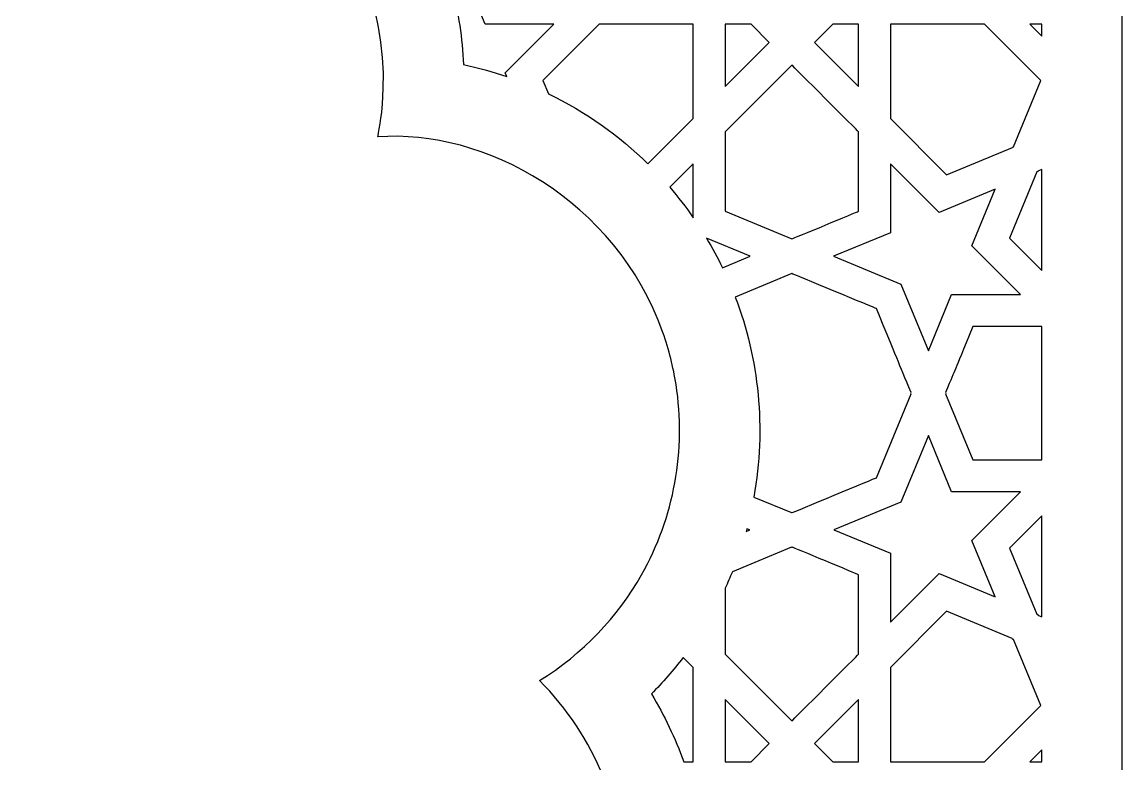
# Model space of a CAD drawing. Header units: millimetres. Extents: x -140 to 140, y -101 to 100.
# Drawn here: x 70.1 to 140, y -45.2 to 2 of the extents above; entities that cross this region are included whole.
import ezdxf

# ---------------------------------------------------------------- set-up
doc = ezdxf.new("R2010")
doc.units = ezdxf.units.MM
doc.header["$MEASUREMENT"] = 0
doc.layers.add('layer 1', color=7, linetype='Continuous')

msp = doc.modelspace()

# ---------------------------------------------------------------- linework, layer by layer
at = {"layer": 'layer 1', "color": 250}
for points, knots in [([(140.0147, 100.1536), (140.0147, 100.1536), (-139.8764, 100.1536), (-139.8764, 100.1536), (-139.8764, 100.1536), (-139.8764, 100.1536), (-139.8764, 99.5579), (-139.8764, 99.5579), (-139.8764, 99.5579), (-139.8764, 99.5579), (-139.8764, 88.9941), (-139.8764, 88.9941), (-139.8764, 88.9941), (-139.8764, 88.9941), (-139.8764, 86.6756), (-139.8764, 86.6756), (-139.8764, 86.6756), (-139.8764, 86.6756), (-139.8764, 84.1782), (-139.8764, 84.1782), (-139.8764, 84.1782), (-139.8764, 84.1782), (-139.8764, 81.5098), (-139.8764, 81.5098), (-139.8764, 81.5098), (-139.8764, 81.5098), (-139.8764, 75.6908), (-139.8764, 75.6908), (-139.8764, 75.6908), (-139.8764, 75.6908), (-139.8764, 72.556), (-139.8764, 72.556), (-139.8764, 72.556), (-139.8764, 72.556), (-139.8764, 69.2813), (-139.8764, 69.2813), (-139.8764, 69.2813), (-139.8764, 69.2813), (-139.8764, 65.8746), (-139.8764, 65.8746), (-139.8764, 65.8746), (-139.8764, 65.8746), (-139.8764, 62.3437), (-139.8764, 62.3437), (-139.8764, 62.3437), (-139.8764, 62.3437), (-139.8764, 58.6964), (-139.8764, 58.6964), (-139.8764, 58.6964), (-139.8764, 58.6964), (-139.8764, 54.9405), (-139.8764, 54.9405), (-139.8764, 54.9405), (-139.8764, 54.9405), (-139.8764, 51.0839), (-139.8764, 51.0839), (-139.8764, 51.0839), (-139.8764, 51.0839), (-139.8764, 47.1343), (-139.8764, 47.1343), (-139.8764, 47.1343), (-139.8764, 47.1343), (-139.8764, 38.9875), (-139.8764, 38.9875), (-139.8764, 38.9875), (-139.8764, 38.9875), (-139.8764, 34.806), (-139.8764, 34.806), (-139.8764, 34.806), (-139.8764, 34.806), (-139.8764, 21.9223), (-139.8764, 21.9223), (-139.8764, 21.9223), (-139.8764, 21.9223), (-139.8764, 17.5408), (-139.8764, 17.5408), (-139.8764, 17.5408), (-139.8764, 17.5408), (-139.8764, 13.1289), (-139.8764, 13.1289), (-139.8764, 13.1289), (-139.8764, 13.1289), (-139.8764, 8.6943), (-139.8764, 8.6943), (-139.8764, 8.6943), (-139.8764, 8.6943), (-139.8764, -9.1139), (-139.8764, -9.1139), (-139.8764, -9.1139), (-139.8764, -9.1139), (-139.8764, -13.5445), (-139.8764, -13.5445), (-139.8764, -13.5445), (-139.8764, -13.5445), (-139.8764, -17.9507), (-139.8764, -17.9507), (-139.8764, -17.9507), (-139.8764, -17.9507), (-139.8764, -22.3249), (-139.8764, -22.3249), (-139.8764, -22.3249), (-139.8764, -22.3249), (-139.8764, -35.177), (-139.8764, -35.177), (-139.8764, -35.177), (-139.8764, -35.177), (-139.8764, -39.3448), (-139.8764, -39.3448), (-139.8764, -39.3448), (-139.8764, -39.3448), (-139.8764, -43.4415), (-139.8764, -43.4415), (-139.8764, -43.4415), (-139.8764, -43.4415), (-139.8764, -47.4593), (-139.8764, -47.4593), (-139.8764, -47.4593), (-139.8764, -47.4593), (-139.8764, -51.3903), (-139.8764, -51.3903), (-139.8764, -51.3903), (-139.8764, -51.3903), (-139.8764, -55.2267), (-139.8764, -55.2267), (-139.8764, -55.2267), (-139.8764, -55.2267), (-139.8764, -58.9607), (-139.8764, -58.9607), (-139.8764, -58.9607), (-139.8764, -58.9607), (-139.8764, -62.5846), (-139.8764, -62.5846), (-139.8764, -62.5846), (-139.8764, -62.5846), (-139.8764, -66.0904), (-139.8764, -66.0904), (-139.8764, -66.0904), (-139.8764, -66.0904), (-139.8764, -69.4704), (-139.8764, -69.4704), (-139.8764, -69.4704), (-139.8764, -69.4704), (-139.8764, -72.7168), (-139.8764, -72.7168), (-139.8764, -72.7168), (-139.8764, -72.7168), (-139.8764, -75.8217), (-139.8764, -75.8217), (-139.8764, -75.8217), (-139.8764, -75.8217), (-139.8764, -78.7773), (-139.8764, -78.7773), (-139.8764, -78.7773), (-139.8764, -78.7773), (-139.8764, -81.5759), (-139.8764, -81.5759), (-139.8764, -81.5759), (-139.8764, -81.5759), (-139.8764, -84.2096), (-139.8764, -84.2096), (-139.8764, -84.2096), (-139.8764, -84.2096), (-139.8764, -86.6706), (-139.8764, -86.6706), (-139.8764, -86.6706), (-139.8764, -86.6706), (-139.8764, -88.951), (-139.8764, -88.951), (-139.8764, -88.951), (-139.8764, -88.951), (-139.8764, -91.0432), (-139.8764, -91.0432), (-139.8764, -91.0432), (-139.8764, -91.0432), (-139.8764, -92.9392), (-139.8764, -92.9392), (-139.8764, -92.9392), (-139.8764, -92.9392), (-139.8764, -94.6312), (-139.8764, -94.6312), (-139.8764, -94.6312), (-139.8764, -94.6312), (-139.8764, -96.1114), (-139.8764, -96.1114), (-139.8764, -96.1114), (-139.8764, -96.1114), (-139.8764, -97.3721), (-139.8764, -97.3721), (-139.8764, -97.3721), (-139.8764, -97.3721), (-139.8764, -98.4054), (-139.8764, -98.4054), (-139.8764, -98.4054), (-139.8764, -98.4054), (-139.8764, -99.2035), (-139.8764, -99.2035), (-139.8764, -99.2035), (-139.8764, -99.2035), (-139.8764, -99.7585), (-139.8764, -99.7585), (-139.8764, -99.7585), (-125.4025, -99.7585), (-115.0856, -101.2775), (-104.9426, -90.8851), (-104.9426, -90.8851), (-104.9426, -90.8851), (-104.9426, -90.8851), (-104.9426, -90.8851), (-104.9426, -90.8851), (-99.3937, -85.199), (-96.58, -77.8047), (-96.58, -70.3552), (-96.58, -70.3552), (-108.703, -65.4758), (-112.13, -49.9681), (-103.3724, -40.4213), (-103.3724, -40.4213), (-103.3724, -40.4213), (-103.3724, -40.4213), (-103.3724, -40.4213), (-103.3724, -40.4213), (-103.1942, -40.2272), (-103.0136, -40.0353), (-102.8277, -39.8487), (-102.8277, -39.8487), (-118.8351, -30.027), (-111.7826, -5.2691), (-93.066, -5.2691), (-93.066, -5.2691), (-91.9046, -5.2691), (-93.0533, -5.7411), (-92.8913, -1.01), (-92.8913, -1.01), (-92.8913, -1.01), (-92.8913, -1.01), (-92.8913, -1.01), (-92.8913, -1.01), (-92.6423, 6.1613), (-88.3232, 12.2537), (-82.3507, 15.1659), (-82.3507, 15.1659), (-82.3507, 15.1659), (-82.3507, 15.1659), (-82.3507, 15.1659), (-82.3507, 15.1659), (-79.7056, 16.4532), (-77.0304, 17.0286), (-74.1818, 17.0219), (-74.1818, 17.0219), (-74.1818, 17.0219), (-74.1878, 17.0282), (-74.1878, 17.0282), (-74.1878, 17.0282), (-71.8206, 17.0208), (-69.5498, 16.558), (-67.606, 15.8143), (-67.606, 15.8143), (-68.4502, 20.816), (-67.1788, 26.3663), (-63.591, 30.7107), (-63.591, 30.7107), (-58.7301, 36.6021), (-51.4724, 37.7797), (-48.9388, 37.4982), (-48.9388, 37.4982), (-47.4973, 44.909), (-40.9854, 50.1611), (-33.8967, 53.3344), (-33.8967, 53.3344), (-19.2454, 59.8922), (-14.2201, 57.6693), (0.0691, 71.2862), (0.0691, 71.2862), (10.1692, 61.6652), (16.9316, 59.6579), (16.9316, 59.6579), (16.9316, 59.6579), (26.1976, 55.9276), (46.2287, 52.1452), (49.0774, 37.4982), (49.0774, 37.4982), (58.7142, 38.2951), (69.875, 28.4177), (67.7443, 15.8143), (67.7443, 15.8143), (67.7443, 15.8143), (67.7443, 15.8143), (67.7443, 15.8143), (67.7443, 15.8143), (69.6852, 16.5569), (71.9578, 17.0282), (74.416, 17.0282), (74.416, 17.0282), (74.416, 17.0282), (74.4093, 17.0215), (74.4093, 17.0215), (74.4093, 17.0215), (85.429, 16.9997), (93.865, 7.4821), (92.977, -3.1895), (92.977, -3.1895), (92.977, -3.7056), (92.6867, -5.2828), (92.6867, -5.2828), (92.6867, -5.2828), (99.399, -4.7448), (107.836, -9.2844), (110.8149, -17.7211), (110.8149, -17.7211), (110.8149, -17.7211), (110.8149, -17.7211), (110.8149, -17.7211), (110.8149, -17.7211), (111.2054, -18.8274), (111.4749, -19.9058), (111.6492, -21.0132), (111.6492, -21.0132), (111.6492, -21.0132), (111.6492, -21.0128), (111.6492, -21.0128), (111.6492, -21.0128), (112.3047, -25.1806), (111.5215, -29.4859), (109.4616, -33.1198), (109.4616, -33.1198), (109.4616, -33.1198), (109.4616, -33.1198), (109.4616, -33.1198), (109.4616, -33.1198), (107.957, -35.7734), (105.7243, -38.1561), (102.9659, -39.8487), (102.9659, -39.8487), (106.5265, -43.4178), (108.416, -48.1912), (108.4195, -53.0218), (108.4195, -53.0218), (108.4195, -53.0218), (108.4195, -53.0218), (108.4195, -53.0218), (108.4195, -53.0218), (108.4195, -60.9148), (103.5053, -67.6246), (96.7183, -70.3552), (96.7183, -70.3552), (96.7183, -73.8145), (97.3487, -77.3483), (98.5488, -80.5825), (98.5488, -80.5825), (98.5488, -80.5825), (98.5488, -80.5828), (98.5488, -80.5828), (98.5488, -80.5828), (103.335, -92.5481), (113.6932, -99.411), (125.2848, -99.7373), (125.2848, -99.7373), (125.2848, -99.7373), (125.2848, -99.7373), (125.2848, -99.7373), (125.2848, -99.7373), (126.3202, -99.7662), (123.9841, -99.7585), (140.0147, -99.7585), (140.0147, -99.7585), (140.0147, -99.7585), (140.0147, -99.2351), (140.0147, -99.2351), (140.0147, -99.2351), (140.0147, -99.2351), (140.0147, -98.4707), (140.0147, -98.4707), (140.0147, -98.4707), (140.0147, -98.4707), (140.0147, -97.4729), (140.0147, -97.4729), (140.0147, -97.4729), (140.0147, -97.4729), (140.0147, -96.2495), (140.0147, -96.2495), (140.0147, -96.2495), (140.0147, -96.2495), (140.0147, -94.8081), (140.0147, -94.8081), (140.0147, -94.8081), (140.0147, -94.8081), (140.0147, -93.1563), (140.0147, -93.1563), (140.0147, -93.1563), (140.0147, -93.1563), (140.0147, -91.3019), (140.0147, -91.3019), (140.0147, -91.3019), (140.0147, -91.3019), (140.0147, -89.2525), (140.0147, -89.2525), (140.0147, -89.2525), (140.0147, -89.2525), (140.0147, -87.0157), (140.0147, -87.0157), (140.0147, -87.0157), (140.0147, -87.0157), (140.0147, -84.5993), (140.0147, -84.5993), (140.0147, -84.5993), (140.0147, -84.5993), (140.0147, -79.2581), (140.0147, -79.2581), (140.0147, -79.2581), (140.0147, -79.2581), (140.0147, -76.3486), (140.0147, -76.3486), (140.0147, -76.3486), (140.0147, -76.3486), (140.0147, -73.2902), (140.0147, -73.2902), (140.0147, -73.2902), (140.0147, -73.2902), (140.0147, -70.0904), (140.0147, -70.0904), (140.0147, -70.0904), (140.0147, -70.0904), (140.0147, -66.757), (140.0147, -66.757), (140.0147, -66.757), (140.0147, -66.757), (140.0147, -63.2976), (140.0147, -63.2976), (140.0147, -63.2976), (140.0147, -63.2976), (140.0147, -59.7198), (140.0147, -59.7198), (140.0147, -59.7198), (140.0147, -59.7198), (140.0147, -56.0314), (140.0147, -56.0314), (140.0147, -56.0314), (140.0147, -56.0314), (140.0147, -52.2399), (140.0147, -52.2399), (140.0147, -52.2399), (140.0147, -52.2399), (140.0147, -48.3532), (140.0147, -48.3532), (140.0147, -48.3532), (140.0147, -48.3532), (140.0147, -44.3788), (140.0147, -44.3788), (140.0147, -44.3788), (140.0147, -44.3788), (140.0147, -36.1976), (140.0147, -36.1976), (140.0147, -36.1976), (140.0147, -36.1976), (140.0147, -32.0062), (140.0147, -32.0062), (140.0147, -32.0062), (140.0147, -32.0062), (140.0147, -19.1207), (140.0147, -19.1207), (140.0147, -19.1207), (140.0147, -19.1207), (140.0147, -14.7473), (140.0147, -14.7473), (140.0147, -14.7473), (140.0147, -14.7473), (140.0147, -10.3476), (140.0147, -10.3476), (140.0147, -10.3476), (140.0147, -10.3476), (140.0147, -5.9292), (140.0147, -5.9292), (140.0147, -5.9292), (140.0147, -5.9292), (140.0147, -1.4999), (140.0147, -1.4999), (140.0147, -1.4999), (140.0147, -1.4999), (140.0147, 2.9328), (140.0147, 2.9328), (140.0147, 2.9328), (140.0147, 2.9328), (140.0147, 7.3612), (140.0147, 7.3612), (140.0147, 7.3612), (140.0147, 7.3612), (140.0147, 11.7775), (140.0147, 11.7775), (140.0147, 11.7775), (140.0147, 11.7775), (140.0147, 16.1741), (140.0147, 16.1741), (140.0147, 16.1741), (140.0147, 16.1741), (140.0147, 20.5435), (140.0147, 20.5435), (140.0147, 20.5435), (140.0147, 20.5435), (140.0147, 33.4107), (140.0147, 33.4107), (140.0147, 33.4107), (140.0147, 33.4107), (140.0147, 37.594), (140.0147, 37.594), (140.0147, 37.594), (140.0147, 37.594), (140.0147, 45.7558), (140.0147, 45.7558), (140.0147, 45.7558), (140.0147, 45.7558), (140.0147, 49.719), (140.0147, 49.719), (140.0147, 49.719), (140.0147, 49.719), (140.0147, 53.5936), (140.0147, 53.5936), (140.0147, 53.5936), (140.0147, 53.5936), (140.0147, 57.3718), (140.0147, 57.3718), (140.0147, 57.3718), (140.0147, 57.3718), (140.0147, 61.046), (140.0147, 61.046), (140.0147, 61.046), (140.0147, 61.046), (140.0147, 64.6085), (140.0147, 64.6085), (140.0147, 64.6085), (140.0147, 64.6085), (140.0147, 68.0517), (140.0147, 68.0517), (140.0147, 68.0517), (140.0147, 68.0517), (140.0147, 71.3679), (140.0147, 71.3679), (140.0147, 71.3679), (140.0147, 71.3679), (140.0147, 77.5884), (140.0147, 77.5884), (140.0147, 77.5884), (140.0147, 77.5884), (140.0147, 80.4776), (140.0147, 80.4776), (140.0147, 80.4776), (140.0147, 80.4776), (140.0147, 83.209), (140.0147, 83.209), (140.0147, 83.209), (140.0147, 83.209), (140.0147, 88.1681), (140.0147, 88.1681), (140.0147, 88.1681), (140.0147, 88.1681), (140.0147, 90.3805), (140.0147, 90.3805), (140.0147, 90.3805), (140.0147, 90.3805), (140.0147, 92.4045), (140.0147, 92.4045), (140.0147, 92.4045), (140.0147, 92.4045), (140.0147, 94.2325), (140.0147, 94.2325), (140.0147, 94.2325), (140.0147, 94.2325), (140.0147, 95.8568), (140.0147, 95.8568), (140.0147, 95.8568), (140.0147, 95.8568), (140.0147, 97.2698), (140.0147, 97.2698), (140.0147, 97.2698), (140.0147, 97.2698), (140.0147, 98.4637), (140.0147, 98.4637), (140.0147, 98.4637), (140.0147, 98.4637), (140.0147, 99.431), (140.0147, 99.431), (140.0147, 99.431), (140.0147, 99.431), (140.0147, 100.1536), (140.0147, 100.1536)], [0, 0, 0, 0, 0.0068027, 0.0068027, 0.0068027, 0.0068027, 0.0136054, 0.0136054, 0.0136054, 0.0136054, 0.0204082, 0.0204082, 0.0204082, 0.0204082, 0.0272109, 0.0272109, 0.0272109, 0.0272109, 0.0340136, 0.0340136, 0.0340136, 0.0340136, 0.0408163, 0.0408163, 0.0408163, 0.0408163, 0.047619, 0.047619, 0.047619, 0.047619, 0.0544218, 0.0544218, 0.0544218, 0.0544218, 0.0612245, 0.0612245, 0.0612245, 0.0612245, 0.0680272, 0.0680272, 0.0680272, 0.0680272, 0.0748299, 0.0748299, 0.0748299, 0.0748299, 0.0816327, 0.0816327, 0.0816327, 0.0816327, 0.0884354, 0.0884354, 0.0884354, 0.0884354, 0.0952381, 0.0952381, 0.0952381, 0.0952381, 0.1020408, 0.1020408, 0.1020408, 0.1020408, 0.1088435, 0.1088435, 0.1088435, 0.1088435, 0.1156463, 0.1156463, 0.1156463, 0.1156463, 0.122449, 0.122449, 0.122449, 0.122449, 0.1292517, 0.1292517, 0.1292517, 0.1292517, 0.1360544, 0.1360544, 0.1360544, 0.1360544, 0.1428571, 0.1428571, 0.1428571, 0.1428571, 0.1496599, 0.1496599, 0.1496599, 0.1496599, 0.1564626, 0.1564626, 0.1564626, 0.1564626, 0.1632653, 0.1632653, 0.1632653, 0.1632653, 0.170068, 0.170068, 0.170068, 0.170068, 0.1768707, 0.1768707, 0.1768707, 0.1768707, 0.1836735, 0.1836735, 0.1836735, 0.1836735, 0.1904762, 0.1904762, 0.1904762, 0.1904762, 0.1972789, 0.1972789, 0.1972789, 0.1972789, 0.2040816, 0.2040816, 0.2040816, 0.2040816, 0.2108844, 0.2108844, 0.2108844, 0.2108844, 0.2176871, 0.2176871, 0.2176871, 0.2176871, 0.2244898, 0.2244898, 0.2244898, 0.2244898, 0.2312925, 0.2312925, 0.2312925, 0.2312925, 0.2380952, 0.2380952, 0.2380952, 0.2380952, 0.244898, 0.244898, 0.244898, 0.244898, 0.2517007, 0.2517007, 0.2517007, 0.2517007, 0.2585034, 0.2585034, 0.2585034, 0.2585034, 0.2653061, 0.2653061, 0.2653061, 0.2653061, 0.2721088, 0.2721088, 0.2721088, 0.2721088, 0.2789116, 0.2789116, 0.2789116, 0.2789116, 0.2857143, 0.2857143, 0.2857143, 0.2857143, 0.292517, 0.292517, 0.292517, 0.292517, 0.2993197, 0.2993197, 0.2993197, 0.2993197, 0.3061224, 0.3061224, 0.3061224, 0.3061224, 0.3129252, 0.3129252, 0.3129252, 0.3129252, 0.3197279, 0.3197279, 0.3197279, 0.3197279, 0.3265306, 0.3265306, 0.3265306, 0.3265306, 0.3333333, 0.3333333, 0.3333333, 0.3333333, 0.3401361, 0.3401361, 0.3401361, 0.3401361, 0.3469388, 0.3469388, 0.3469388, 0.3469388, 0.3537415, 0.3537415, 0.3537415, 0.3537415, 0.3605442, 0.3605442, 0.3605442, 0.3605442, 0.3673469, 0.3673469, 0.3673469, 0.3673469, 0.3741497, 0.3741497, 0.3741497, 0.3741497, 0.3809524, 0.3809524, 0.3809524, 0.3809524, 0.3877551, 0.3877551, 0.3877551, 0.3877551, 0.3945578, 0.3945578, 0.3945578, 0.3945578, 0.4013605, 0.4013605, 0.4013605, 0.4013605, 0.4081633, 0.4081633, 0.4081633, 0.4081633, 0.414966, 0.414966, 0.414966, 0.414966, 0.4217687, 0.4217687, 0.4217687, 0.4217687, 0.4285714, 0.4285714, 0.4285714, 0.4285714, 0.4353741, 0.4353741, 0.4353741, 0.4353741, 0.4421769, 0.4421769, 0.4421769, 0.4421769, 0.4489796, 0.4489796, 0.4489796, 0.4489796, 0.4557823, 0.4557823, 0.4557823, 0.4557823, 0.462585, 0.462585, 0.462585, 0.462585, 0.4693878, 0.4693878, 0.4693878, 0.4693878, 0.4761905, 0.4761905, 0.4761905, 0.4761905, 0.4829932, 0.4829932, 0.4829932, 0.4829932, 0.4897959, 0.4897959, 0.4897959, 0.4897959, 0.4965986, 0.4965986, 0.4965986, 0.4965986, 0.5034014, 0.5034014, 0.5034014, 0.5034014, 0.5102041, 0.5102041, 0.5102041, 0.5102041, 0.5170068, 0.5170068, 0.5170068, 0.5170068, 0.5238095, 0.5238095, 0.5238095, 0.5238095, 0.5306122, 0.5306122, 0.5306122, 0.5306122, 0.537415, 0.537415, 0.537415, 0.537415, 0.5442177, 0.5442177, 0.5442177, 0.5442177, 0.5510204, 0.5510204, 0.5510204, 0.5510204, 0.5578231, 0.5578231, 0.5578231, 0.5578231, 0.5646259, 0.5646259, 0.5646259, 0.5646259, 0.5714286, 0.5714286, 0.5714286, 0.5714286, 0.5782313, 0.5782313, 0.5782313, 0.5782313, 0.585034, 0.585034, 0.585034, 0.585034, 0.5918367, 0.5918367, 0.5918367, 0.5918367, 0.5986395, 0.5986395, 0.5986395, 0.5986395, 0.6054422, 0.6054422, 0.6054422, 0.6054422, 0.6122449, 0.6122449, 0.6122449, 0.6122449, 0.6190476, 0.6190476, 0.6190476, 0.6190476, 0.6258503, 0.6258503, 0.6258503, 0.6258503, 0.6326531, 0.6326531, 0.6326531, 0.6326531, 0.6394558, 0.6394558, 0.6394558, 0.6394558, 0.6462585, 0.6462585, 0.6462585, 0.6462585, 0.6530612, 0.6530612, 0.6530612, 0.6530612, 0.6598639, 0.6598639, 0.6598639, 0.6598639, 0.6666667, 0.6666667, 0.6666667, 0.6666667, 0.6734694, 0.6734694, 0.6734694, 0.6734694, 0.6802721, 0.6802721, 0.6802721, 0.6802721, 0.6870748, 0.6870748, 0.6870748, 0.6870748, 0.6938776, 0.6938776, 0.6938776, 0.6938776, 0.7006803, 0.7006803, 0.7006803, 0.7006803, 0.707483, 0.707483, 0.707483, 0.707483, 0.7142857, 0.7142857, 0.7142857, 0.7142857, 0.7210884, 0.7210884, 0.7210884, 0.7210884, 0.7278912, 0.7278912, 0.7278912, 0.7278912, 0.7346939, 0.7346939, 0.7346939, 0.7346939, 0.7414966, 0.7414966, 0.7414966, 0.7414966, 0.7482993, 0.7482993, 0.7482993, 0.7482993, 0.755102, 0.755102, 0.755102, 0.755102, 0.7619048, 0.7619048, 0.7619048, 0.7619048, 0.7687075, 0.7687075, 0.7687075, 0.7687075, 0.7755102, 0.7755102, 0.7755102, 0.7755102, 0.7823129, 0.7823129, 0.7823129, 0.7823129, 0.7891156, 0.7891156, 0.7891156, 0.7891156, 0.7959184, 0.7959184, 0.7959184, 0.7959184, 0.8027211, 0.8027211, 0.8027211, 0.8027211, 0.8095238, 0.8095238, 0.8095238, 0.8095238, 0.8163265, 0.8163265, 0.8163265, 0.8163265, 0.8231293, 0.8231293, 0.8231293, 0.8231293, 0.829932, 0.829932, 0.829932, 0.829932, 0.8367347, 0.8367347, 0.8367347, 0.8367347, 0.8435374, 0.8435374, 0.8435374, 0.8435374, 0.8503401, 0.8503401, 0.8503401, 0.8503401, 0.8571429, 0.8571429, 0.8571429, 0.8571429, 0.8639456, 0.8639456, 0.8639456, 0.8639456, 0.8707483, 0.8707483, 0.8707483, 0.8707483, 0.877551, 0.877551, 0.877551, 0.877551, 0.8843537, 0.8843537, 0.8843537, 0.8843537, 0.8911565, 0.8911565, 0.8911565, 0.8911565, 0.8979592, 0.8979592, 0.8979592, 0.8979592, 0.9047619, 0.9047619, 0.9047619, 0.9047619, 0.9115646, 0.9115646, 0.9115646, 0.9115646, 0.9183673, 0.9183673, 0.9183673, 0.9183673, 0.9251701, 0.9251701, 0.9251701, 0.9251701, 0.9319728, 0.9319728, 0.9319728, 0.9319728, 0.9387755, 0.9387755, 0.9387755, 0.9387755, 0.9455782, 0.9455782, 0.9455782, 0.9455782, 0.952381, 0.952381, 0.952381, 0.952381, 0.9591837, 0.9591837, 0.9591837, 0.9591837, 0.9659864, 0.9659864, 0.9659864, 0.9659864, 0.9727891, 0.9727891, 0.9727891, 0.9727891, 0.9795918, 0.9795918, 0.9795918, 0.9795918, 0.9863946, 0.9863946, 0.9863946, 0.9863946, 1, 1, 1, 1]), ([(98.1294, -0.6787), (98.0609, 0.9917), (97.8076, 2.6229), (97.3991, 4.1991), (97.3991, 4.1991), (97.3991, 4.1991), (97.9727, 5.5845), (97.9727, 5.5845), (97.9727, 5.5845), (97.9727, 5.5845), (99.5027, 1.8898), (99.5027, 1.8898), (99.5027, 1.8898), (99.5027, 1.8898), (103.8846, 1.8898), (103.8846, 1.8898), (103.8846, 1.8898), (103.8846, 1.8898), (100.7858, -1.2111), (100.7858, -1.2111), (100.7858, -1.2111), (100.7858, -1.2111), (100.8807, -1.4404), (100.8807, -1.4404), (100.8807, -1.4404), (99.9857, -1.1345), (99.0685, -0.877), (98.1294, -0.6787)], [0, 0, 0, 0, 0.125, 0.125, 0.125, 0.125, 0.25, 0.25, 0.25, 0.25, 0.375, 0.375, 0.375, 0.375, 0.5, 0.5, 0.5, 0.5, 0.625, 0.625, 0.625, 0.625, 0.75, 0.75, 0.75, 0.75, 1, 1, 1, 1]), ([(103.53, -2.5315), (103.53, -2.5315), (103.1808, -1.688), (103.1808, -1.688), (103.1808, -1.688), (103.1808, -1.688), (106.7551, 1.8898), (106.7551, 1.8898), (106.7551, 1.8898), (106.7551, 1.8898), (112.7488, 1.8898), (112.7488, 1.8898), (112.7488, 1.8898), (112.7488, 1.8898), (112.7488, -4.1088), (112.7488, -4.1088), (112.7488, -4.1088), (112.7488, -4.1088), (109.8628, -6.9973), (109.8628, -6.9973), (109.8628, -6.9973), (108.0188, -5.1848), (105.8824, -3.6703), (103.53, -2.5315)], [0, 0, 0, 0, 0.1428571, 0.1428571, 0.1428571, 0.1428571, 0.2857143, 0.2857143, 0.2857143, 0.2857143, 0.4285714, 0.4285714, 0.4285714, 0.4285714, 0.5714286, 0.5714286, 0.5714286, 0.5714286, 0.7142857, 0.7142857, 0.7142857, 0.7142857, 1, 1, 1, 1]), ([(117.5819, 0.7281), (117.5819, 0.7281), (114.7791, -2.0771), (114.7791, -2.0771), (114.7791, -2.0771), (114.7791, -2.0771), (114.7791, 1.8898), (114.7791, 1.8898), (114.7791, 1.8898), (114.7791, 1.8898), (116.4212, 1.8898), (116.4212, 1.8898), (116.4212, 1.8898), (116.4212, 1.8898), (117.5819, 0.7281), (117.5819, 0.7281)], [0, 0, 0, 0, 0.2, 0.2, 0.2, 0.2, 0.4, 0.4, 0.4, 0.4, 0.6, 0.6, 0.6, 0.6, 1, 1, 1, 1]), ([(123.2549, 1.8898), (123.2549, 1.8898), (123.2549, -2.0771), (123.2549, -2.0771), (123.2549, -2.0771), (123.2549, -2.0771), (120.4524, 0.7281), (120.4524, 0.7281), (120.4524, 0.7281), (120.4524, 0.7281), (121.6131, 1.8898), (121.6131, 1.8898), (121.6131, 1.8898), (121.6131, 1.8898), (123.2549, 1.8898), (123.2549, 1.8898)], [0, 0, 0, 0, 0.2, 0.2, 0.2, 0.2, 0.4, 0.4, 0.4, 0.4, 0.6, 0.6, 0.6, 0.6, 1, 1, 1, 1]), ([(128.8595, -7.6867), (128.8595, -7.6867), (125.2848, -4.1088), (125.2848, -4.1088), (125.2848, -4.1088), (125.2848, -4.1088), (125.2848, 1.8898), (125.2848, 1.8898), (125.2848, 1.8898), (125.2848, 1.8898), (131.2785, 1.8898), (131.2785, 1.8898), (131.2785, 1.8898), (131.2785, 1.8898), (134.8535, -1.688), (134.8535, -1.688), (134.8535, -1.688), (134.8535, -1.688), (133.109, -5.9034), (133.109, -5.9034), (133.109, -5.9034), (133.109, -5.9034), (133.06, -5.9238), (133.06, -5.9238), (133.06, -5.9238), (133.06, -5.9238), (133.0491, -5.9503), (133.0491, -5.9503), (133.0491, -5.9503), (133.0491, -5.9503), (128.8595, -7.6867), (128.8595, -7.6867)], [0, 0, 0, 0, 0.1111111, 0.1111111, 0.1111111, 0.1111111, 0.2222222, 0.2222222, 0.2222222, 0.2222222, 0.3333333, 0.3333333, 0.3333333, 0.3333333, 0.4444444, 0.4444444, 0.4444444, 0.4444444, 0.5555556, 0.5555556, 0.5555556, 0.5555556, 0.6666667, 0.6666667, 0.6666667, 0.6666667, 0.7777778, 0.7777778, 0.7777778, 0.7777778, 1, 1, 1, 1]), ([(134.9117, 1.1275), (134.9117, 1.1275), (134.1501, 1.8898), (134.1501, 1.8898), (134.1501, 1.8898), (134.1501, 1.8898), (134.9117, 1.8898), (134.9117, 1.8898), (134.9117, 1.8898), (134.9117, 1.8898), (134.9117, 1.1275), (134.9117, 1.1275)], [0, 0, 0, 0, 0.25, 0.25, 0.25, 0.25, 0.5, 0.5, 0.5, 0.5, 1, 1, 1, 1]), ([(114.7791, -4.9505), (114.7791, -4.9505), (119.017, -0.708), (119.017, -0.708), (119.017, -0.708), (119.0865, -0.7779), (123.1854, -4.881), (123.2549, -4.9505), (123.2549, -4.9505), (123.2549, -4.9505), (123.2549, -10.0108), (123.2549, -10.0108), (123.2549, -10.0108), (123.1896, -10.0379), (119.0822, -11.7401), (119.017, -11.7672), (119.017, -11.7672), (119.017, -11.7672), (114.7791, -10.0108), (114.7791, -10.0108), (114.7791, -10.0108), (114.7791, -10.0108), (114.7791, -4.9505), (114.7791, -4.9505)], [0, 0, 0, 0, 0.1428571, 0.1428571, 0.1428571, 0.1428571, 0.2857143, 0.2857143, 0.2857143, 0.2857143, 0.4285714, 0.4285714, 0.4285714, 0.4285714, 0.5714286, 0.5714286, 0.5714286, 0.5714286, 0.7142857, 0.7142857, 0.7142857, 0.7142857, 1, 1, 1, 1]), ([(112.7488, -6.9825), (112.7488, -6.9825), (112.7488, -10.414), (112.7488, -10.414), (112.7488, -10.414), (112.2832, -9.7434), (111.7808, -9.1002), (111.2506, -8.4822), (111.2506, -8.4822), (111.2506, -8.4822), (112.7488, -6.9825), (112.7488, -6.9825)], [0, 0, 0, 0, 0.25, 0.25, 0.25, 0.25, 0.5, 0.5, 0.5, 0.5, 1, 1, 1, 1]), ([(133.5624, -15.2985), (133.5624, -15.2985), (129.1809, -15.2985), (129.1809, -15.2985), (129.1809, -15.2985), (129.1809, -15.2985), (127.6988, -18.8792), (127.6988, -18.8792), (127.6988, -18.8792), (127.6988, -18.8792), (125.9441, -14.6396), (125.9441, -14.6396), (125.9441, -14.6396), (125.9441, -14.6396), (121.6692, -12.8669), (121.6692, -12.8669), (121.6692, -12.8669), (121.6692, -12.8669), (125.2848, -11.3686), (125.2848, -11.3686), (125.2848, -11.3686), (125.2848, -11.3686), (125.2848, -6.9825), (125.2848, -6.9825), (125.2848, -6.9825), (125.2848, -6.9825), (128.3839, -10.0831), (128.3839, -10.0831), (128.3839, -10.0831), (128.3839, -10.0831), (131.9509, -8.6046), (131.9509, -8.6046), (131.9509, -8.6046), (131.9509, -8.6046), (130.4643, -12.1983), (130.4643, -12.1983), (130.4643, -12.1983), (130.4643, -12.1983), (133.5624, -15.2985), (133.5624, -15.2985)], [0, 0, 0, 0, 0.0909091, 0.0909091, 0.0909091, 0.0909091, 0.1818182, 0.1818182, 0.1818182, 0.1818182, 0.2727273, 0.2727273, 0.2727273, 0.2727273, 0.3636364, 0.3636364, 0.3636364, 0.3636364, 0.4545455, 0.4545455, 0.4545455, 0.4545455, 0.5454545, 0.5454545, 0.5454545, 0.5454545, 0.6363636, 0.6363636, 0.6363636, 0.6363636, 0.7272727, 0.7272727, 0.7272727, 0.7272727, 0.8181818, 0.8181818, 0.8181818, 0.8181818, 1, 1, 1, 1]), ([(134.9117, -13.7756), (134.9117, -13.7756), (132.8586, -11.7207), (132.8586, -11.7207), (132.8586, -11.7207), (132.8586, -11.7207), (134.6034, -7.5053), (134.6034, -7.5053), (134.6034, -7.5053), (134.6034, -7.5053), (134.6514, -7.4852), (134.6514, -7.4852), (134.6514, -7.4852), (134.6514, -7.4852), (134.6623, -7.4588), (134.6623, -7.4588), (134.6623, -7.4588), (134.6623, -7.4588), (134.9117, -7.3554), (134.9117, -7.3554), (134.9117, -7.3554), (134.9117, -7.3554), (134.9117, -13.7756), (134.9117, -13.7756)], [0, 0, 0, 0, 0.1428571, 0.1428571, 0.1428571, 0.1428571, 0.2857143, 0.2857143, 0.2857143, 0.2857143, 0.4285714, 0.4285714, 0.4285714, 0.4285714, 0.5714286, 0.5714286, 0.5714286, 0.5714286, 0.7142857, 0.7142857, 0.7142857, 0.7142857, 1, 1, 1, 1]), ([(113.5867, -11.7157), (113.5867, -11.7157), (116.3644, -12.8669), (116.3644, -12.8669), (116.3644, -12.8669), (116.3644, -12.8669), (114.6066, -13.596), (114.6066, -13.596), (114.6066, -13.596), (114.2943, -12.9526), (113.9539, -12.3253), (113.5867, -11.7157)], [0, 0, 0, 0, 0.25, 0.25, 0.25, 0.25, 0.5, 0.5, 0.5, 0.5, 1, 1, 1, 1]), ([(115.4144, -15.4598), (115.4144, -15.4598), (119.017, -13.9668), (119.017, -13.9668), (119.017, -13.9668), (119.0822, -13.9936), (124.3256, -16.1671), (124.3908, -16.1939), (124.3908, -16.1939), (125.7056, -19.3728), (125.7956, -19.5901), (126.5999, -21.5342), (126.5999, -21.5342), (126.5999, -21.5342), (126.5841, -21.5727), (126.5841, -21.5727), (126.5841, -21.5727), (126.5841, -21.5727), (126.5999, -21.6112), (126.5999, -21.6112), (126.5999, -21.6112), (126.5999, -21.6112), (124.3908, -26.9508), (124.3908, -26.9508), (124.3908, -26.9508), (124.3658, -26.9614), (119.066, -29.1578), (119.041, -29.168), (119.041, -29.168), (119.041, -29.168), (119.017, -29.1581), (119.017, -29.1581), (119.017, -29.1581), (119.017, -29.1581), (118.993, -29.168), (118.993, -29.168), (118.993, -29.168), (118.993, -29.168), (116.6012, -28.1767), (116.6012, -28.1767), (116.6012, -28.1767), (117.3847, -23.7874), (116.9282, -19.4109), (115.4144, -15.4598)], [0, 0, 0, 0, 0.0833333, 0.0833333, 0.0833333, 0.0833333, 0.1666667, 0.1666667, 0.1666667, 0.1666667, 0.25, 0.25, 0.25, 0.25, 0.3333333, 0.3333333, 0.3333333, 0.3333333, 0.4166667, 0.4166667, 0.4166667, 0.4166667, 0.5, 0.5, 0.5, 0.5, 0.5833333, 0.5833333, 0.5833333, 0.5833333, 0.6666667, 0.6666667, 0.6666667, 0.6666667, 0.75, 0.75, 0.75, 0.75, 0.8333333, 0.8333333, 0.8333333, 0.8333333, 1, 1, 1, 1]), ([(134.9117, -25.8141), (134.9117, -25.8141), (130.5369, -25.8141), (130.5369, -25.8141), (130.5369, -25.8141), (130.5369, -25.8141), (128.7977, -21.6112), (128.7977, -21.6112), (128.7977, -21.6112), (128.7977, -21.6112), (128.8136, -21.5727), (128.8136, -21.5727), (128.8136, -21.5727), (128.8136, -21.5727), (128.7977, -21.5342), (128.7977, -21.5342), (128.7977, -21.5342), (129.5495, -19.7164), (129.177, -20.617), (130.5369, -17.3309), (130.5369, -17.3309), (130.5369, -17.3309), (134.9117, -17.3309), (134.9117, -17.3309), (134.9117, -17.3309), (134.9117, -20.2914), (134.9117, -18.0717), (134.9117, -25.8141)], [0, 0, 0, 0, 0.125, 0.125, 0.125, 0.125, 0.25, 0.25, 0.25, 0.25, 0.375, 0.375, 0.375, 0.375, 0.5, 0.5, 0.5, 0.5, 0.625, 0.625, 0.625, 0.625, 0.75, 0.75, 0.75, 0.75, 1, 1, 1, 1]), ([(131.9413, -34.5165), (131.9413, -34.5165), (128.3839, -33.0419), (128.3839, -33.0419), (128.3839, -33.0419), (128.3839, -33.0419), (125.2848, -36.1431), (125.2848, -36.1431), (125.2848, -36.1431), (125.2848, -35.59), (125.2848, -32.2936), (125.2848, -31.757), (125.2848, -31.757), (125.2848, -31.757), (121.6935, -30.268), (121.6935, -30.268), (121.6935, -30.268), (121.6935, -30.268), (125.9441, -28.5058), (125.9441, -28.5058), (125.9441, -28.5058), (125.9441, -28.5058), (127.6988, -24.2658), (127.6988, -24.2658), (127.6988, -24.2658), (127.6988, -24.2658), (129.1809, -27.8465), (129.1809, -27.8465), (129.1809, -27.8465), (129.1809, -27.8465), (133.5624, -27.8465), (133.5624, -27.8465), (133.5624, -27.8465), (133.5624, -27.8465), (130.4643, -30.9467), (130.4643, -30.9467), (130.4643, -30.9467), (130.4643, -30.9467), (131.9413, -34.5165), (131.9413, -34.5165)], [0, 0, 0, 0, 0.0909091, 0.0909091, 0.0909091, 0.0909091, 0.1818182, 0.1818182, 0.1818182, 0.1818182, 0.2727273, 0.2727273, 0.2727273, 0.2727273, 0.3636364, 0.3636364, 0.3636364, 0.3636364, 0.4545455, 0.4545455, 0.4545455, 0.4545455, 0.5454545, 0.5454545, 0.5454545, 0.5454545, 0.6363636, 0.6363636, 0.6363636, 0.6363636, 0.7272727, 0.7272727, 0.7272727, 0.7272727, 0.8181818, 0.8181818, 0.8181818, 0.8181818, 1, 1, 1, 1]), ([(134.9117, -35.7886), (134.9117, -35.7886), (134.6722, -35.6895), (134.6722, -35.6895), (134.6722, -35.6895), (134.6722, -35.6895), (134.6514, -35.6397), (134.6514, -35.6397), (134.6514, -35.6397), (134.6514, -35.6397), (134.5935, -35.6157), (134.5935, -35.6157), (134.5935, -35.6157), (134.5935, -35.6157), (132.8586, -31.424), (132.8586, -31.424), (132.8586, -31.424), (132.8586, -31.424), (134.9117, -29.3694), (134.9117, -29.3694), (134.9117, -29.3694), (134.9117, -29.3694), (134.9117, -35.7886), (134.9117, -35.7886)], [0, 0, 0, 0, 0.1428571, 0.1428571, 0.1428571, 0.1428571, 0.2857143, 0.2857143, 0.2857143, 0.2857143, 0.4285714, 0.4285714, 0.4285714, 0.4285714, 0.5714286, 0.5714286, 0.5714286, 0.5714286, 0.7142857, 0.7142857, 0.7142857, 0.7142857, 1, 1, 1, 1]), ([(116.3405, -30.268), (116.3405, -30.268), (116.1023, -30.3667), (116.1023, -30.3667), (116.1023, -30.3667), (116.1186, -30.3078), (116.1351, -30.2486), (116.151, -30.1893), (116.151, -30.1893), (116.151, -30.1893), (116.3405, -30.268), (116.3405, -30.268)], [0, 0, 0, 0, 0.25, 0.25, 0.25, 0.25, 0.5, 0.5, 0.5, 0.5, 1, 1, 1, 1]), ([(115.2334, -32.9258), (115.2334, -32.9258), (118.993, -31.3679), (118.993, -31.3679), (118.993, -31.3679), (118.993, -31.3679), (119.017, -31.3778), (119.017, -31.3778), (119.017, -31.3778), (119.017, -31.3778), (119.041, -31.3679), (119.041, -31.3679), (119.041, -31.3679), (119.0657, -31.3778), (123.2302, -33.1036), (123.2549, -33.1142), (123.2549, -33.1142), (123.2549, -33.1142), (123.2549, -38.1748), (123.2549, -38.1748), (123.2549, -38.1748), (123.1854, -38.2443), (119.0865, -42.3471), (119.017, -42.4166), (119.017, -42.4166), (119.017, -42.4166), (114.7791, -38.1748), (114.7791, -38.1748), (114.7791, -38.1748), (114.7791, -38.1748), (114.7791, -33.9693), (114.7791, -33.9693), (114.7791, -33.9693), (114.9389, -33.6254), (115.0902, -33.2775), (115.2334, -32.9258)], [0, 0, 0, 0, 0.1, 0.1, 0.1, 0.1, 0.2, 0.2, 0.2, 0.2, 0.3, 0.3, 0.3, 0.3, 0.4, 0.4, 0.4, 0.4, 0.5, 0.5, 0.5, 0.5, 0.6, 0.6, 0.6, 0.6, 0.7, 0.7, 0.7, 0.7, 0.8, 0.8, 0.8, 0.8, 1, 1, 1, 1]), ([(131.2785, -45.0148), (131.2785, -45.0148), (125.2848, -45.0148), (125.2848, -45.0148), (125.2848, -45.0148), (125.2848, -45.0148), (125.2848, -39.0162), (125.2848, -39.0162), (125.2848, -39.0162), (125.2848, -39.0162), (128.8595, -35.4386), (128.8595, -35.4386), (128.8595, -35.4386), (128.8595, -35.4386), (133.0395, -37.1711), (133.0395, -37.1711), (133.0395, -37.1711), (133.0395, -37.1711), (133.0607, -37.2216), (133.0607, -37.2216), (133.0607, -37.2216), (133.0607, -37.2216), (133.1189, -37.2459), (133.1189, -37.2459), (133.1189, -37.2459), (133.1189, -37.2459), (134.8532, -41.4366), (134.8532, -41.4366), (134.8532, -41.4366), (134.8532, -41.4366), (131.2785, -45.0148), (131.2785, -45.0148)], [0, 0, 0, 0, 0.1111111, 0.1111111, 0.1111111, 0.1111111, 0.2222222, 0.2222222, 0.2222222, 0.2222222, 0.3333333, 0.3333333, 0.3333333, 0.3333333, 0.4444444, 0.4444444, 0.4444444, 0.4444444, 0.5555556, 0.5555556, 0.5555556, 0.5555556, 0.6666667, 0.6666667, 0.6666667, 0.6666667, 0.7777778, 0.7777778, 0.7777778, 0.7777778, 1, 1, 1, 1]), ([(110.0801, -40.6954), (110.8107, -39.9648), (111.4841, -39.1865), (112.1075, -38.3741), (112.1075, -38.3741), (112.1075, -38.3741), (112.7488, -39.0162), (112.7488, -39.0162), (112.7488, -39.0162), (112.7488, -39.0162), (112.7488, -45.0148), (112.7488, -45.0148), (112.7488, -45.0148), (112.7488, -45.0148), (112.1406, -45.0148), (112.1406, -45.0148), (112.1406, -45.0148), (111.6034, -43.5109), (110.9147, -42.0645), (110.0801, -40.6954)], [0, 0, 0, 0, 0.1666667, 0.1666667, 0.1666667, 0.1666667, 0.3333333, 0.3333333, 0.3333333, 0.3333333, 0.5, 0.5, 0.5, 0.5, 0.6666667, 0.6666667, 0.6666667, 0.6666667, 1, 1, 1, 1]), ([(117.5819, -43.8531), (117.5819, -43.8531), (116.4212, -45.0148), (116.4212, -45.0148), (116.4212, -45.0148), (116.4212, -45.0148), (114.7791, -45.0148), (114.7791, -45.0148), (114.7791, -45.0148), (114.7791, -45.0148), (114.7791, -41.0482), (114.7791, -41.0482), (114.7791, -41.0482), (114.7791, -41.0482), (117.5819, -43.8531), (117.5819, -43.8531)], [0, 0, 0, 0, 0.2, 0.2, 0.2, 0.2, 0.4, 0.4, 0.4, 0.4, 0.6, 0.6, 0.6, 0.6, 1, 1, 1, 1]), ([(123.2549, -41.0482), (123.2549, -41.0482), (123.2549, -45.0148), (123.2549, -45.0148), (123.2549, -45.0148), (123.2549, -45.0148), (121.6131, -45.0148), (121.6131, -45.0148), (121.6131, -45.0148), (121.6131, -45.0148), (120.4524, -43.8531), (120.4524, -43.8531), (120.4524, -43.8531), (120.4524, -43.8531), (123.2549, -41.0482), (123.2549, -41.0482)], [0, 0, 0, 0, 0.2, 0.2, 0.2, 0.2, 0.4, 0.4, 0.4, 0.4, 0.6, 0.6, 0.6, 0.6, 1, 1, 1, 1]), ([(134.9117, -45.0148), (134.7149, -45.0148), (134.1921, -45.0148), (134.149, -45.0148), (134.149, -45.0148), (134.149, -45.0148), (134.9117, -44.251), (134.9117, -44.251), (134.9117, -44.251), (134.9117, -44.251), (134.9117, -45.0148), (134.9117, -45.0148)], [0, 0, 0, 0, 0.25, 0.25, 0.25, 0.25, 0.5, 0.5, 0.5, 0.5, 1, 1, 1, 1])]:
    msp.add_open_spline(points, degree=3, knots=knots, dxfattribs=at)

doc.saveas('drawing.dxf')
